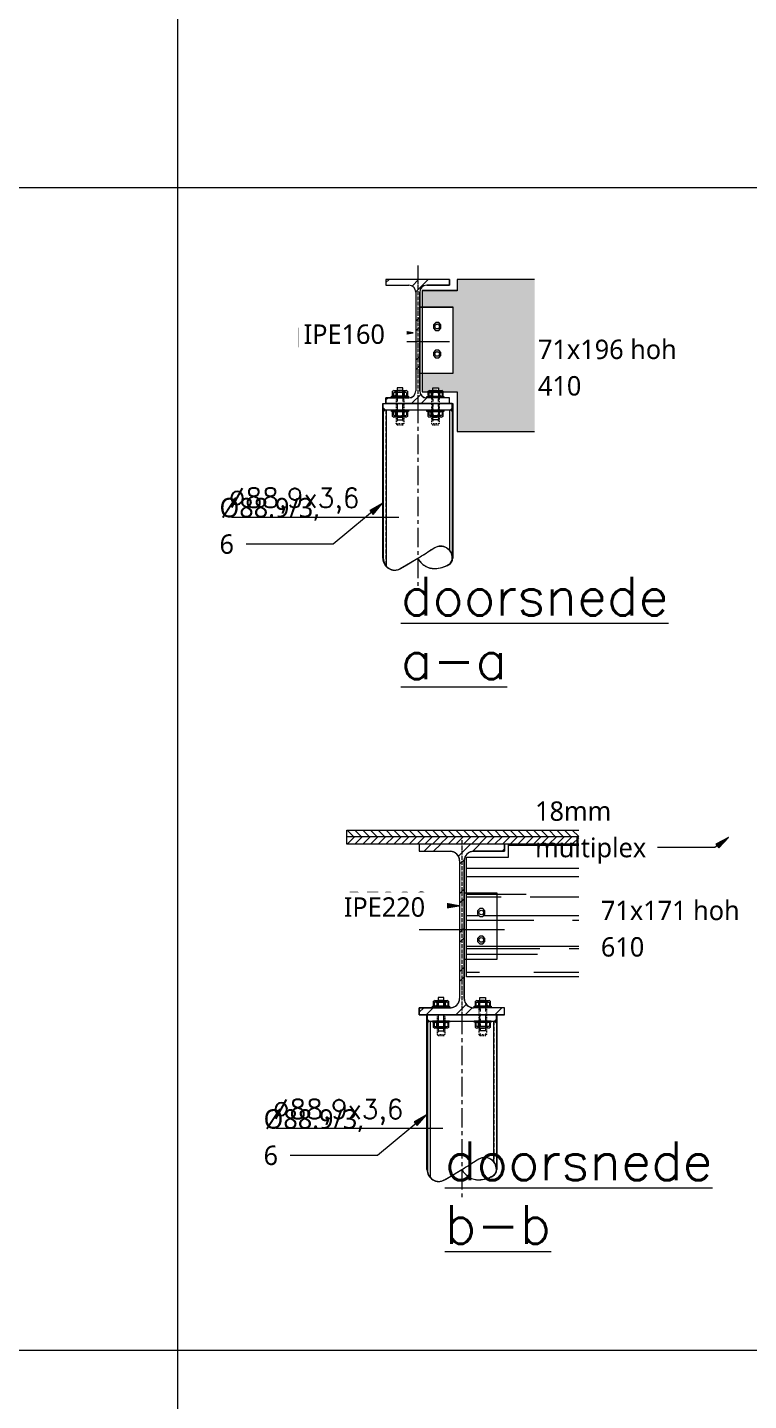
# Model space of a CAD drawing. Header units: millimetres. Extents: x -14163 to 55687, y -143 to 37302.
# Drawn here: x 22237 to 23166, y 31343 to 33113 of the extents above; entities that cross this region are included whole.
import ezdxf

# ---------------------------------------------------------------- set-up
doc = ezdxf.new("R2010")
doc.units = ezdxf.units.MM
for name, pattern in [('Dash', [6.35, 3.175, -3.175]), ('IMPORT-CENTER _3_', [1016, 635, -127, 127, -127]), ('IMPORT-HIDDEN _3_', [190.5, 127, -63.5]), ('MV_hartlijn_staal', [6.6, 5, -0.8, 0, -0.8]), ('Streep 1_1', [2, 1, -1])]:
    doc.linetypes.add(name, pattern=pattern)
for name, color, linetype, lineweight in [('A-DETL', 90, 'Continuous', 13), ('A-DETL-GENF', 92, 'Continuous', 18), ('A-DETL-GENF-HDLN', 1, 'Dash', 18), ('A-DETL-IDEN', 3, 'Continuous', 18), ('ARCERING', 55, 'Continuous', 13), ('AS', 1, 'IMPORT-CENTER _3_', 13), ('doorbraakdetails_dwg', 8, 'Continuous', 13), ('G-ANNO-TEXT', 231, 'Continuous', 13), ('MAATVOERING', 1, 'Continuous', 13), ('STAAL', 2, 'Continuous', 13), ('STEEL_OUTLINE', 2, 'Continuous', 13)]:
    doc.layers.add(name, color=color, linetype=linetype, lineweight=lineweight)
doc.styles.add('RomanS', font='romans__.ttf', dxfattribs={"height": 635})
doc.styles.add('RomanS_1', font='romans__.ttf', dxfattribs={"height": 1270})
doc.styles.add('Segoe UI_3', font='segoeui.ttf', dxfattribs={"height": 25})

# ---------------------------------------------------------------- blocks, each defined once
blk = doc.blocks.new('doorbraakdetails_dwg_IPE160-V14-Details Constructie')
at = {"layer": 'STEEL_OUTLINE'}
for centre, start, end in [((-58.42, -83.312), 360, 90), ((58.42, -83.312), 90, 180), ((-58.42, -729.488), 270, 0), ((58.42, -729.488), 180, 270)]:
    blk.add_arc(centre, 45.72, start, end, dxfattribs=at)
blk = doc.blocks.new('doorbraakdetails_dwg_MOERPLAT-5098699-Details Constructie')
at = {"layer": 'STAAL', "flags": 128}
blk.add_lwpolyline([(-60, 25), (-60, -25), (-25, -63), (25, -63), (60, -25), (60, 25), (25, 63), (-25, 63)], close=True, dxfattribs=at)
at = {"layer": 'STAAL'}
blk.add_circle((0, 0), 38.1, dxfattribs=at)
blk = doc.blocks.new('doorbraakdetails_dwg_MOER-5098697-Details Constructie')
at = {"layer": 'ARCERING', "color": 2}
for p, q in [((-5.1, 3.7), (-5.1, 0.3)), ((-3.8, 4.1), (3.8, 4.1)), ((-3.8, 0), (3.8, 0)), ((-2.5, 3.7), (-2.5, 0.3)), ((2.5, 3.7), (2.5, 0.3)), ((5.1, 3.7), (5.1, 0.3))]:
    blk.add_line(p, q, dxfattribs=at)
for centre, radius, start, end in [((-3.8, 1.4), 2.66, 61.4929, 118.5071), ((-3.8, 2.7), 2.66, 241.4929, 298.5071), ((0, -6.1), 10.2, 75.5225, 104.4775), ((0, 10.2), 10.2, 255.5225, 284.4775), ((3.8, 1.4), 2.66, 61.4929, 118.5071), ((3.8, 2.7), 2.66, 241.4929, 298.5071)]:
    blk.add_arc(centre, radius, start, end, dxfattribs=at)
blk = doc.blocks.new('doorbraakdetails_dwg_MOER_BOUT_MOER10_1OP10-5098703-Details Constructie')
at = {"layer": 'MAATVOERING', "color": 2}
blk.add_line((114, -2), (114, 349), dxfattribs=at)
at = {"layer": 'MAATVOERING', "color": 2, "flags": 128}
for points in [[(114, 474), (114, 694), (-8, 694), (-8, 474)], [(-8, 349), (-8, -2), (114, -2)]]:
    blk.add_lwpolyline(points, dxfattribs=at)
at = {"xscale": 28.125, "yscale": 28.125, "zscale": 28.125}
for p in [(53, 481), (53, 86)]:
    blk.add_blockref('doorbraakdetails_dwg_MOER-5098697-Details Constructie', p, dxfattribs=at)
blk = doc.blocks.new('doorbraakdetails_dwg_MOER_BOUT_MOER10_1OP10-5098704-Details Constructie')
at = {"layer": 'MAATVOERING', "color": 2}
blk.add_line((114, -2), (114, 349), dxfattribs=at)
at = {"layer": 'MAATVOERING', "color": 2, "flags": 128}
for points in [[(114, 474), (114, 694), (-8, 694), (-8, 474)], [(-8, 349), (-8, -2), (114, -2)]]:
    blk.add_lwpolyline(points, dxfattribs=at)
at = {"xscale": 28.125, "yscale": 28.125, "zscale": 28.125}
for p in [(53, 481), (53, 86)]:
    blk.add_blockref('doorbraakdetails_dwg_MOER-5098697-Details Constructie', p, dxfattribs=at)
blk = doc.blocks.new('doorbraakdetails_dwg_MOER-5098705-Details Constructie')
at = {"layer": 'ARCERING', "color": 2}
for p, q in [((-5.1, 3.7), (-5.1, 0.3)), ((-3.8, 4.1), (3.8, 4.1)), ((-3.8, 0), (3.8, 0)), ((-2.5, 3.7), (-2.5, 0.3)), ((2.5, 3.7), (2.5, 0.3)), ((5.1, 3.7), (5.1, 0.3))]:
    blk.add_line(p, q, dxfattribs=at)
for centre, radius, start, end in [((-3.8, 1.4), 2.66, 61.4929, 118.5071), ((-3.8, 2.7), 2.66, 241.4929, 298.5071), ((0, -6.1), 10.2, 75.5225, 104.4775), ((0, 10.2), 10.2, 255.5225, 284.4775), ((3.8, 1.4), 2.66, 61.4929, 118.5071), ((3.8, 2.7), 2.66, 241.4929, 298.5071)]:
    blk.add_arc(centre, radius, start, end, dxfattribs=at)
blk = doc.blocks.new('doorbraakdetails_dwg-4168051-Details Constructie')
at = {"layer": 'ARCERING'}
h = blk.add_hatch(color=8, dxfattribs=at)
h.paths.add_polyline_path([(209279, 146815), (209279, 147211), (211541, 147211), (211541, 147744), (210533, 147744), (210533, 149899), (211541, 149899), (211541, 150063), (211433, 150063), (211419, 150098), (211414, 150135), (211414, 150571), (211419, 150608), (211433, 150643), (211541, 150643), (211541, 151794), (207868, 151794), (207868, 146815), (208404, 146815)])
h.paths.add_polyline_path([(193651, 146815), (193651, 151794), (191122, 151794), (191122, 151428), (189977, 151428), (189977, 150881), (190985, 150881), (190985, 148726), (189977, 148726), (189977, 148119), (190317, 148119), (190317, 148247), (190500, 148247), (190500, 148119), (191122, 148119), (191122, 146815)])
at = {"layer": 'STAAL'}
for points in [[(188684, 147526), (188785, 147526), (188684, 147627)], [(188684, 147426), (188785, 147526), (188684, 147526)], [(190868, 147526), (190970, 147526), (190970, 147627)], [(190970, 147426), (190970, 147526), (190868, 147526)], [(190127, 127513), (190229, 127513), (190127, 127614)], [(190127, 127412), (190229, 127513), (190127, 127513)], [(192312, 127513), (192413, 127513), (192413, 127614)], [(192413, 127412), (192413, 127513), (192312, 127513)]]:
    blk.add_hatch(color=256, dxfattribs=at).paths.add_polyline_path(points)
at = {"color": 250, "lineweight": 13}
for p, q in [((183736, 144018), (189209, 144018)), ((185179, 124005), (190653, 124005))]:
    blk.add_line(p, q, dxfattribs=at)
at = {"layer": 'ARCERING'}
for p, q in [((192801, 133272), (195094, 133272)), ((191420, 132523), (195094, 132523)), ((191420, 132243), (195094, 132243)), ((193510, 131583), (195094, 131583)), ((191420, 130973), (191829, 130973)), ((194894, 130821), (195094, 130821)), ((194780, 129894), (195094, 129894)), ((191420, 129119), (191846, 129119)), ((193624, 129119), (195094, 129119))]:
    blk.add_line(p, q, dxfattribs=at)
at = {"layer": 'ARCERING', "flags": 128}
for points in [[(191420, 131672), (192428, 131672), (193370, 131672)], [(191420, 131583), (192428, 131583), (192558, 131583)], [(191420, 130821), (192428, 130821), (193624, 130821)], [(191984, 130973), (192428, 130973), (195094, 130973)], [(191420, 129970), (192428, 129970), (195094, 129970)], [(191420, 129894), (192428, 129894), (193828, 129894)], [(191420, 129703), (192428, 129703), (193751, 129703)]]:
    blk.add_lwpolyline(points, dxfattribs=at)
at = {"layer": 'AS'}
for p, q in [((189827, 152257), (189827, 151794)), ((189827, 147730), (189827, 141636)), ((191270, 127717), (191270, 121622))]:
    blk.add_line(p, q, dxfattribs=at)
at = {"layer": 'MAATVOERING'}
for p, q in [((181974, 2540), (181974, 168272)), ((165218, 154801), (202783, 154801)), ((116232, 116744), (210804, 116744))]:
    blk.add_line(p, q, dxfattribs=at)
at = {"layer": 'MAATVOERING', "color": 2}
for p, q in [((190683, 127193), (190683, 127717)), ((191857, 127193), (191857, 127717))]:
    blk.add_line(p, q, dxfattribs=at)
at = {"layer": 'MAATVOERING', "color": 2, "flags": 128}
for points in [[(190683, 127950), (190683, 128290), (190491, 128290), (190491, 127950)], [(191857, 127950), (191857, 128290), (192049, 128290), (192049, 127950)], [(190491, 127717), (190491, 127193), (190683, 127193)], [(192049, 127717), (192049, 127193), (191857, 127193)]]:
    blk.add_lwpolyline(points, dxfattribs=at)
at = {"layer": 'STAAL'}
for p, q in [((188684, 147526), (190970, 147526)), ((190127, 122655), (190127, 127717)), ((192413, 127717), (192413, 122655)), ((190127, 127513), (192413, 127513))]:
    blk.add_line(p, q, dxfattribs=at)
at = {"layer": 'STAAL', "linetype": 'IMPORT-HIDDEN _3_'}
for p, q in [((188785, 147526), (188785, 142403)), ((190868, 147526), (190868, 142933)), ((190229, 127513), (190229, 122390)), ((192312, 127513), (192312, 122920))]:
    blk.add_line(p, q, dxfattribs=at)
at = {"layer": 'STAAL', "flags": 128}
for points in [[(193651, 151794), (191122, 151794), (191122, 151428), (189977, 151428), (189977, 148119), (191122, 148119), (191122, 146815), (193651, 146815)], [(189890, 148726), (190985, 148726), (190985, 150881), (189890, 150881)], [(188684, 142668), (188684, 147730), (188785, 147730)], [(190868, 147730), (190970, 147730), (190970, 142668)], [(189252, 142327), (189462, 142450), (189827, 142668)], [(195094, 128961), (191420, 128961), (191420, 132882), (192801, 132882), (192801, 133305)], [(191345, 129543), (192428, 129543), (192428, 131698), (191345, 131698)]]:
    blk.add_lwpolyline(points, dxfattribs=at)
for points in [[(191787, 131121), (191787, 131019), (191856, 130944), (191957, 130944), (192026, 131019), (192026, 131121), (191957, 131196), (191856, 131196)], [(191787, 130222), (191787, 130121), (191856, 130046), (191957, 130046), (192026, 130121), (192026, 130222), (191957, 130297), (191856, 130297)]]:
    blk.add_lwpolyline(points, close=True, dxfattribs=at)
at = {"layer": 'STAAL'}
for centre in [(191907, 131070), (191907, 130172)]:
    blk.add_circle(centre, 76.2, dxfattribs=at)
for centre, radius, start, end in [((199046, 128441), 16946, 120.7262, 121.6485), ((190582, 142682), 380, 59.6891, 120.7262), ((190574, 142668), 396, 0, 59.6891), ((189079, 142668), 395, 180, 239), ((172613, 171326), 33431, 300.9918, 301.6485), ((190421, 142989), 675, 208.4242, 238.7351), ((190728, 142668), 242, 300.3109, 0), ((189066, 142646), 370, 239, 300.2254), ((190373, 142911), 584, 238.7351, 271.3931), ((190364, 143290), 962, 271.3931, 300.3109), ((174056, 151313), 33431, 300.9918, 301.6485), ((200489, 108428), 16946, 120.7262, 121.6485), ((192025, 122668), 380, 59.6891, 120.7262), ((192017, 122655), 396, 0, 59.6891), ((190523, 122655), 395, 180, 239), ((190509, 122633), 370, 239, 300.2254), ((176319, 146989), 28558, 300.2254, 300.7131), ((146234, 197632), 87463, 300.71312, 300.99181), ((191864, 122976), 675, 208.4242, 238.7351), ((191817, 122898), 584, 238.7351, 271.3931), ((191807, 123277), 962, 271.3931, 300.3109), ((192171, 122655), 242, 300.3109, 0)]:
    blk.add_arc(centre, radius, start, end, dxfattribs=at)
at = {"layer": 'STEEL_OUTLINE'}
for centre, start, end in [((190890, 132766), 70.0288, 90), ((191650, 132766), 90, 109.9712), ((190890, 132766), 25.0288, 64.9712), ((190890, 132766), 0, 19.9712), ((191650, 132766), 160.0288, 180), ((191650, 132766), 115.0288, 154.9712), ((190890, 128255), 295.0288, 334.9712), ((190890, 128255), 340.0288, 0), ((191650, 128255), 180, 199.9712), ((191650, 128255), 205.0288, 244.9712), ((190890, 128255), 270, 289.9712), ((191650, 128255), 250.0288, 270)]:
    blk.add_arc(centre, 305, start, end, dxfattribs=at)
for name, p, xscale, yscale, zscale in [('doorbraakdetails_dwg_IPE160-V14-Details Constructie', (189827, 151794), 5, 5, 5), ('doorbraakdetails_dwg_MOERPLAT-5098699-Details Constructie', (190463, 150253), 2, 2, 2), ('doorbraakdetails_dwg_MOERPLAT-5098699-Details Constructie', (190463, 149355), 2, 2, 2), ('doorbraakdetails_dwg_MOER_BOUT_MOER10_1OP10-5098703-Details Constructie', (189165, 147206), 1.5, 1.5, 1.5), ('doorbraakdetails_dwg_MOER-5098697-Details Constructie', (190587, 127955), 44.296875, 44.296875, 44.296875), ('doorbraakdetails_dwg_MOER-5098697-Details Constructie', (190587, 127333), 44.296875, 44.296875, 44.296875)]:
    blk.add_blockref(name, p, dxfattribs=dict(xscale=xscale, yscale=yscale, zscale=zscale))
at = {"extrusion": (0, 0, -1)}
for name, p, xscale, yscale, zscale in [('doorbraakdetails_dwg_MOER_BOUT_MOER10_1OP10-5098704-Details Constructie', (-190489, 147206), 1.5, 1.5, -1.5), ('doorbraakdetails_dwg_MOER-5098705-Details Constructie', (-191953, 127955), 44.296875, 44.296875, -44.296875), ('doorbraakdetails_dwg_MOER-5098705-Details Constructie', (-191953, 127333), 44.296875, 44.296875, -44.296875)]:
    blk.add_blockref(name, p, dxfattribs=dict(at, xscale=xscale, yscale=yscale, zscale=zscale))
at = {"layer": 'MAATVOERING', "color": 2, "char_height": 635, "attachment_point": 1, "line_spacing_factor": 0.983083, "style": 'RomanS'}
for s, insert, width in [('IPE160', (185836, 150210), 3982.38), ('∅88,9x3,6', (183643, 144961), 5760.91), ('IPE220', (187279, 131721), 3982.38), ('∅88,9x3,6', (185086, 124948), 5760.91)]:
    blk.add_mtext(s, dxfattribs=dict(at, insert=insert, width=width))
at = {"layer": 'MAATVOERING', "color": 6, "char_height": 1270, "width": 11898.77, "attachment_point": 1, "line_spacing_factor": 0.983083, "style": 'RomanS_1'}
for s, insert in [('\\Ldoorsnede\\Pa-a', (189271, 142063)), ('\\Ldoorsnede\\Pb-b', (190714, 123574))]:
    blk.add_mtext(s, dxfattribs=dict(at, insert=insert))
blk = doc.blocks.new('28 Staalprofielen- IPE_HEA_HEB 2d - IPE160-3530748-Details Constructie')
at = {"layer": 'A-DETL-GENF', "lineweight": 13}
h = blk.add_hatch(dxfattribs=at)
h.set_pattern_fill('FP_212', color=256, style=0, pattern_type=2)
h.set_pattern_definition([(45, (-22739.936, -32708.074), (-25.144717, 25.144717), []), (45, (-22739.936, -32669.974), (-25.144717, 25.144717), [])])
h.paths.add_polyline_path([(-41, -80), (41, -80), (41, -72.6), (11.5, -72.6), (9.2, -72.3), (7, -71.4), (5.1, -70), (3.7, -68.1), (2.8, -65.9), (2.5, -63.6), (2.5, 63.6), (2.8, 65.9), (3.7, 68.1), (5.1, 70), (7, 71.4), (9.2, 72.3), (11.5, 72.6), (41, 72.6), (41, 80), (-41, 80), (-41, 72.6), (-11.5, 72.6), (-9.2, 72.3), (-7, 71.4), (-5.1, 70), (-3.7, 68.1), (-2.8, 65.9), (-2.5, 63.6), (-2.5, -63.6), (-2.8, -65.9), (-3.7, -68.1), (-5.1, -70), (-7, -71.4), (-9.2, -72.3), (-11.5, -72.6), (-41, -72.6)])
at = {"layer": 'A-DETL-GENF'}
for p, q in [((41, 80), (-41, 80)), ((-41, 80), (-41, 72.6)), ((41, 80), (-41, 80)), ((-41, 80), (-41, 72.6)), ((-41, 72.6), (-11.5, 72.6)), ((-41, 72.6), (-11.5, 72.6)), ((11.5, 72.6), (41, 72.6)), ((41, 72.6), (11.5, 72.6)), ((41, 72.6), (41, 80)), ((41, 80), (41, 72.6)), ((-2.5, 63.6), (-2.5, -63.6)), ((-2.5, 63.6), (-2.5, -63.6)), ((2.5, -63.6), (2.5, 63.6)), ((2.5, 63.6), (2.5, -63.6)), ((-41, 0), (41, 0)), ((-11.5, -72.6), (-41, -72.6)), ((-41, -72.6), (-41, -80)), ((-41, -80), (-41, -72.6)), ((-41, -72.6), (-11.5, -72.6)), ((-41, -80), (41, -80)), ((41, -80), (-41, -80)), ((41, -72.6), (11.5, -72.6)), ((41, -72.6), (11.5, -72.6)), ((41, -80), (41, -72.6)), ((41, -80), (41, -72.6))]:
    blk.add_line(p, q, dxfattribs=at)
at = {"layer": 'A-DETL-GENF', "linetype": 'MV_hartlijn_staal', "lineweight": 13}
blk.add_line((0, 85), (0, -80), dxfattribs=at)
at = {"layer": 'A-DETL-GENF'}
for centre, start, end in [((-11.5, 63.6), 0, 90), ((-11.5, 63.6), 360, 90), ((11.5, 63.6), 90, 180), ((11.5, 63.6), 90, 180), ((-11.5, -63.6), 270, 0), ((-11.5, -63.6), 270, 0), ((11.5, -63.6), 180, 270), ((11.5, -63.6), 180, 270)]:
    blk.add_arc(centre, 9, start, end, dxfattribs=at)
blk = doc.blocks.new('00 bout_moer - M10-4299275-Details Constructie')
at = {"layer": 'A-DETL-GENF'}
for p, q in [((-9.5, 8.5), (-8.6, 9.5)), ((-9.5, 8.5), (-8.1, 5.4)), ((-9.5, -8.1), (-9.5, 8.5)), ((-8.1, 5.4), (-9.5, 2.4)), ((-9.5, 2.4), (-9.5, -2.4)), ((-8.6, 9.5), (-2.9, 9.5)), ((-8.1, 5.4), (-3.4, 5.4)), ((-3.4, 5.4), (-2, 8.5)), ((-2, 2.4), (-3.4, 5.4)), ((-2.9, 9.5), (-2, 8.5)), ((-2, 0), (-2, 10.9)), ((-2, 10.9), (0, 10.9)), ((-2, 8.5), (-2, 0)), ((-2, -2.4), (-2, 2.4)), ((0, 10.9), (0, -10.9)), ((15.4, -10.9), (15.4, 10.9)), ((15.4, 10.9), (17.4, 10.9)), ((17.4, 10.9), (17.4, 0)), ((17.4, 8.1), (18.4, 9.5)), ((17.4, 0), (17.4, 8.1)), ((17.4, 8.1), (18.8, 5.3)), ((18.8, 5.3), (17.4, 2.4)), ((17.4, 2.4), (17.4, -2.4)), ((17.4, -8.5), (17.4, 0)), ((17.4, 0), (17.4, -10.9)), ((18.4, 9.5), (24, 9.5)), ((23.5, 5.3), (18.8, 5.3)), ((23.5, 5.3), (24.9, 8.1)), ((24.9, 2.4), (23.5, 5.3)), ((24, 9.5), (24.9, 8.1)), ((24.9, 8.1), (24.9, -8.5)), ((24.9, -2.4), (24.9, 2.4)), ((-9.5, -2.4), (-8.1, -5.3)), ((-8.1, -5.3), (-9.5, -8.1)), ((-8.6, -9.5), (-9.5, -8.1)), ((-3, -9.5), (-8.6, -9.5)), ((-8.1, -5.3), (-3.4, -5.3)), ((-3.4, -5.3), (-2, -2.4)), ((-2, -8.1), (-3.4, -5.3)), ((-2, -8.1), (-3, -9.5)), ((-2, -10.9), (-2, 0)), ((-2, 0), (-2, -8.1)), ((0, -10.9), (-2, -10.9)), ((17.4, -10.9), (15.4, -10.9)), ((17.4, -2.4), (18.8, -5.4)), ((18.8, -5.4), (17.4, -8.5)), ((18.3, -9.5), (17.4, -8.5)), ((24, -9.5), (18.3, -9.5)), ((23.5, -5.4), (18.8, -5.4)), ((23.5, -5.4), (24.9, -2.4)), ((24.9, -8.5), (23.5, -5.4)), ((24.9, -8.5), (24, -9.5))]:
    blk.add_line(p, q, dxfattribs=at)
at = {"layer": 'A-DETL-GENF', "linetype": 'Streep 1_1', "lineweight": 13}
for p, q in [((0, 5), (33.1, 5)), ((35.1, 3.5), (33.1, 5)), ((33.1, -5), (33.1, 5)), ((35.1, 3.5), (35.1, -3.5)), ((0, -5), (33.1, -5)), ((35.1, -3.5), (33.1, -5))]:
    blk.add_line(p, q, dxfattribs=at)
at = {"layer": 'A-DETL-GENF-HDLN'}
for p, q in [((0, 5), (1.5, 3.5)), ((0, 5), (0, -5)), ((1.5, 3.5), (33.1, 3.5)), ((0, -5), (1.5, -3.5)), ((1.5, -3.5), (33.1, -3.5))]:
    blk.add_line(p, q, dxfattribs=at)
blk = doc.blocks.new('00 bout_moer - M10-4299276-Details Constructie')
at = {"layer": 'A-DETL-GENF'}
for p, q in [((-9.5, 8.5), (-8.6, 9.5)), ((-9.5, 8.5), (-8.1, 5.4)), ((-9.5, -8.1), (-9.5, 8.5)), ((-8.1, 5.4), (-9.5, 2.4)), ((-9.5, 2.4), (-9.5, -2.4)), ((-8.6, 9.5), (-2.9, 9.5)), ((-8.1, 5.4), (-3.4, 5.4)), ((-3.4, 5.4), (-2, 8.5)), ((-2, 2.4), (-3.4, 5.4)), ((-2.9, 9.5), (-2, 8.5)), ((-2, 0), (-2, 10.9)), ((-2, 10.9), (0, 10.9)), ((-2, 8.5), (-2, 0)), ((-2, -2.4), (-2, 2.4)), ((16.7, -10.9), (16.7, 10.9)), ((16.7, 10.9), (18.8, 10.9)), ((18.8, 10.9), (18.8, 0)), ((18.8, 8.1), (19.8, 9.5)), ((18.8, 0), (18.8, 8.1)), ((18.8, 8.1), (20.1, 5.3)), ((20.1, 5.3), (18.8, 2.4)), ((18.8, 2.4), (18.8, -2.4)), ((18.8, -8.5), (18.8, 0)), ((18.8, 0), (18.8, -10.9)), ((19.8, 9.5), (25.4, 9.5)), ((24.9, 5.3), (20.1, 5.3)), ((24.9, 5.3), (26.2, 8.1)), ((26.2, 2.4), (24.9, 5.3)), ((25.4, 9.5), (26.2, 8.1)), ((26.2, 8.1), (26.2, -8.5)), ((26.2, -2.4), (26.2, 2.4)), ((-9.5, -2.4), (-8.1, -5.3)), ((-8.1, -5.3), (-9.5, -8.1)), ((-8.6, -9.5), (-9.5, -8.1)), ((-3, -9.5), (-8.6, -9.5)), ((-8.1, -5.3), (-3.4, -5.3)), ((-3.4, -5.3), (-2, -2.4)), ((-2, -8.1), (-3.4, -5.3)), ((-2, -8.1), (-3, -9.5)), ((-2, -10.9), (-2, 0)), ((-2, 0), (-2, -8.1)), ((0, -10.9), (-2, -10.9)), ((18.8, -10.9), (16.7, -10.9)), ((18.8, -2.4), (20.1, -5.4)), ((20.1, -5.4), (18.8, -8.5)), ((19.7, -9.5), (18.8, -8.5)), ((25.3, -9.5), (19.7, -9.5)), ((24.9, -5.4), (20.1, -5.4)), ((24.9, -5.4), (26.2, -2.4)), ((26.2, -8.5), (24.9, -5.4)), ((26.2, -8.5), (25.3, -9.5))]:
    blk.add_line(p, q, dxfattribs=at)
at = {"layer": 'A-DETL-GENF', "linetype": 'Streep 1_1', "lineweight": 13}
for p, q in [((9.2, 5), (34.4, 5)), ((36.4, 3.5), (34.4, 5)), ((34.4, -5), (34.4, 5)), ((36.4, 3.5), (36.4, -3.5)), ((9.2, -5), (34.4, -5)), ((36.4, -3.5), (34.4, -5))]:
    blk.add_line(p, q, dxfattribs=at)
at = {"layer": 'A-DETL-GENF-HDLN'}
for p, q in [((9.2, 3.5), (34.4, 3.5)), ((9.2, -3.5), (34.4, -3.5))]:
    blk.add_line(p, q, dxfattribs=at)
blk = doc.blocks.new('28 Staalprofielen- IPE_HEA_HEB 2d - IPE220-3530742-Details Constructie')
at = {"layer": 'A-DETL-GENF', "lineweight": 13}
h = blk.add_hatch(dxfattribs=at)
h.set_pattern_fill('FP_214', color=256, style=0, pattern_type=2)
h.set_pattern_definition([(45, (-22796.758, -31950.156), (-25.144717, 25.144717), []), (45, (-22796.758, -31912.056), (-25.144717, 25.144717), [])])
h.paths.add_polyline_path([(55, -110), (55, -100.8), (15, -100.8), (11.8, -100.4), (9, -99.2), (6.5, -97.3), (4.6, -94.8), (3.4, -91.9), (3, -88.8), (3, 88.8), (3.4, 91.9), (4.6, 94.8), (6.5, 97.3), (9, 99.2), (11.8, 100.4), (15, 100.8), (55, 100.8), (55, 110), (-55, 110), (-55, 100.8), (-14.9, 100.8), (-11.8, 100.4), (-8.9, 99.2), (-6.5, 97.3), (-4.6, 94.8), (-3.4, 91.9), (-2.9, 88.8), (-2.9, -88.8), (-3.4, -91.9), (-4.6, -94.8), (-6.5, -97.3), (-8.9, -99.2), (-11.8, -100.4), (-14.9, -100.8), (-55, -100.8), (-55, -110)])
at = {"layer": 'A-DETL-GENF'}
for p, q in [((55, 110), (-55, 110)), ((-55, 110), (-55, 100.8)), ((55, 110), (-55, 110)), ((-55, 110), (-55, 100.8)), ((55, 100.8), (55, 110)), ((55, 110), (55, 100.8)), ((-55, 100.8), (-14.9, 100.8)), ((-55, 100.8), (-14.9, 100.8)), ((-2.9, 88.8), (-2.9, -88.8)), ((-2.9, 88.8), (-2.9, -88.8)), ((3, -88.8), (3, 88.8)), ((3, 88.8), (3, -88.8)), ((15, 100.8), (55, 100.8)), ((55, 100.8), (15, 100.8)), ((-55, 0), (55, 0)), ((-14.9, -100.8), (-55, -100.8)), ((-55, -100.8), (-55, -110)), ((-55, -110), (-55, -100.8)), ((-55, -100.8), (-14.9, -100.8)), ((55, -100.8), (15, -100.8)), ((55, -100.8), (15, -100.8)), ((55, -110), (55, -100.8)), ((55, -110), (55, -100.8)), ((-55, -110), (55, -110)), ((55, -110), (-55, -110))]:
    blk.add_line(p, q, dxfattribs=at)
at = {"layer": 'A-DETL-GENF', "linetype": 'MV_hartlijn_staal', "lineweight": 13}
blk.add_line((0, 115), (0, -110), dxfattribs=at)
at = {"layer": 'A-DETL-GENF'}
for centre, start, end in [((-14.9, 88.8), 0, 90), ((-14.9, 88.8), 360, 90), ((15, 88.8), 90, 180), ((15, 88.8), 90, 180), ((-14.9, -88.8), 270, 0), ((-14.9, -88.8), 270, 0), ((15, -88.8), 180, 270), ((15, -88.8), 180, 270)]:
    blk.add_arc(centre, 12, start, end, dxfattribs=at)
blk = doc.blocks.new('00 bout_moer - M10-V115-Details Constructie')
at = {"layer": 'A-DETL-GENF'}
for p, q in [((-9.5, 8.5), (-8.6, 9.5)), ((-9.5, 8.5), (-8.1, 5.4)), ((-9.5, -8.1), (-9.5, 8.5)), ((-8.1, 5.4), (-9.5, 2.4)), ((-9.5, 2.4), (-9.5, -2.4)), ((-8.6, 9.5), (-2.9, 9.5)), ((-8.1, 5.4), (-3.4, 5.4)), ((-3.4, 5.4), (-2, 8.5)), ((-2, 2.4), (-3.4, 5.4)), ((-2.9, 9.5), (-2, 8.5)), ((-2, 0), (-2, 10.9)), ((-2, 10.9), (0, 10.9)), ((-2, 8.5), (-2, 0)), ((-2, -2.4), (-2, 2.4)), ((0, 10.9), (0, -10.9)), ((16.7, -10.9), (16.7, 10.9)), ((16.7, 10.9), (18.8, 10.9)), ((18.8, 10.9), (18.8, 0)), ((18.8, 8.1), (19.8, 9.5)), ((18.8, 0), (18.8, 8.1)), ((18.8, 8.1), (20.1, 5.3)), ((20.1, 5.3), (18.8, 2.4)), ((18.8, 2.4), (18.8, -2.4)), ((18.8, -8.5), (18.8, 0)), ((18.8, 0), (18.8, -10.9)), ((19.8, 9.5), (25.4, 9.5)), ((24.9, 5.3), (20.1, 5.3)), ((24.9, 5.3), (26.2, 8.1)), ((26.2, 2.4), (24.9, 5.3)), ((25.4, 9.5), (26.2, 8.1)), ((26.2, 8.1), (26.2, -8.5)), ((26.2, -2.4), (26.2, 2.4)), ((-9.5, -2.4), (-8.1, -5.3)), ((-8.1, -5.3), (-9.5, -8.1)), ((-8.6, -9.5), (-9.5, -8.1)), ((-3, -9.5), (-8.6, -9.5)), ((-8.1, -5.3), (-3.4, -5.3)), ((-3.4, -5.3), (-2, -2.4)), ((-2, -8.1), (-3.4, -5.3)), ((-2, -8.1), (-3, -9.5)), ((-2, -10.9), (-2, 0)), ((-2, 0), (-2, -8.1)), ((0, -10.9), (-2, -10.9)), ((18.8, -10.9), (16.7, -10.9)), ((18.8, -2.4), (20.1, -5.4)), ((20.1, -5.4), (18.8, -8.5)), ((19.7, -9.5), (18.8, -8.5)), ((25.3, -9.5), (19.7, -9.5)), ((24.9, -5.4), (20.1, -5.4)), ((24.9, -5.4), (26.2, -2.4)), ((26.2, -8.5), (24.9, -5.4)), ((26.2, -8.5), (25.3, -9.5))]:
    blk.add_line(p, q, dxfattribs=at)
at = {"layer": 'A-DETL-GENF', "linetype": 'Streep 1_1', "lineweight": 13}
for p, q in [((0, 5), (34.4, 5)), ((36.4, 3.5), (34.4, 5)), ((34.4, -5), (34.4, 5)), ((36.4, 3.5), (36.4, -3.5)), ((0, -5), (34.4, -5)), ((36.4, -3.5), (34.4, -5))]:
    blk.add_line(p, q, dxfattribs=at)
at = {"layer": 'A-DETL-GENF-HDLN'}
for p, q in [((0, 5), (1.5, 3.5)), ((0, 5), (0, -5)), ((1.5, 3.5), (34.4, 3.5)), ((0, -5), (1.5, -3.5)), ((1.5, -3.5), (34.4, -3.5))]:
    blk.add_line(p, q, dxfattribs=at)

msp = doc.modelspace()

# ---------------------------------------------------------------- hatches: boundary and pattern name
at = {"layer": 'A-DETL-GENF', "lineweight": 13}
h = msp.add_hatch(dxfattribs=at)
h.set_pattern_fill('FP_130', color=254, style=0, pattern_type=2)
h.set_pattern_definition([(0, (0, 0), (0, 10), [100, 0]), (45, (0, 0), (10.0013183, 0), [14.142, -14.142]), (315, (0, 0), (10.0013183, 0), [14.142, -14.142])])
h.paths.add_polyline_path([(22741.8, 32060.2), (22947.3, 32060.2), (22947.3, 32078.2), (22648.5, 32078.2), (22648.5, 32060.2)])
at = {"layer": 'A-DETL-IDEN'}
for points in [[(22734.2, 32719.3), (22716.2, 32722.5), (22716.2, 32716.2)], [(22792.8, 31980.9), (22774.8, 31984.1), (22774.8, 31977.7)]]:
    msp.add_hatch(color=256, dxfattribs=at).paths.add_polyline_path(points)
at = {"layer": 'G-ANNO-TEXT'}
for points in [[(22694.2, 32499.3), (22678.3, 32490.2), (22682.3, 32485.3)], [(23140.2, 32068.6), (23123.9, 32060.4), (23127.7, 32055.4)], [(22751, 31711.3), (22735.1, 31702.3), (22739.2, 31697.4)]]:
    msp.add_hatch(color=7, dxfattribs=at).paths.add_polyline_path(points)

# ---------------------------------------------------------------- linework, layer by layer
at = {"layer": 'A-DETL', "lineweight": 18}
for p, q in [((22790.9, 32788.1), (22790.9, 32773.7)), ((22890.5, 32788.1), (22790.9, 32788.1)), ((22745.8, 32773.7), (22745.8, 32643.4)), ((22790.9, 32773.7), (22745.8, 32773.7)), ((22785.5, 32752.2), (22742.4, 32752.2)), ((22785.5, 32667.3), (22785.5, 32752.2)), ((22763, 32732.4), (22760.3, 32729.4)), ((22760.3, 32729.4), (22760.3, 32725.4)), ((22760.3, 32725.4), (22763, 32722.5)), ((22767, 32732.4), (22763, 32732.4)), ((22769.7, 32729.4), (22767, 32732.4)), ((22767, 32722.5), (22769.7, 32725.4)), ((22769.7, 32725.4), (22769.7, 32729.4)), ((22763, 32722.5), (22767, 32722.5)), ((22763, 32697), (22760.3, 32694.1)), ((22760.3, 32694.1), (22760.3, 32690.1)), ((22760.3, 32690.1), (22763, 32687.1)), ((22767, 32697), (22763, 32697)), ((22769.7, 32694.1), (22767, 32697)), ((22767, 32687.1), (22769.7, 32690.1)), ((22769.7, 32690.1), (22769.7, 32694.1)), ((22763, 32687.1), (22767, 32687.1)), ((22742.4, 32667.3), (22785.5, 32667.3)), ((22745.8, 32643.4), (22790.9, 32643.4)), ((22790.9, 32643.4), (22790.9, 32592.1)), ((22695.5, 32620.1), (22695.5, 32628.1)), ((22695.5, 32628.1), (22698.9, 32628.1)), ((22695.5, 32620.1), (22695.5, 32428.8)), ((22695.5, 32620.1), (22784.4, 32620.1)), ((22699.1, 32620.1), (22699.1, 32418.9)), ((22780.8, 32620.1), (22780.8, 32438.7)), ((22784.4, 32628.1), (22780.9, 32628.1)), ((22784.4, 32620.1), (22784.4, 32628.1)), ((22784.4, 32620.1), (22784.4, 32428.8)), ((22790.9, 32592.1), (22890.5, 32592.1)), ((22725.7, 32420.3), (22739.9, 32428.8)), ((22717.6, 32415.5), (22725.7, 32420.3)), ((22648.5, 32078.2), (22947.3, 32078.2)), ((22648.5, 32060.2), (22648.5, 32078.2)), ((22947.3, 32060.2), (22648.5, 32060.2)), ((22857, 32043.5), (22857, 32060.2)), ((22802.7, 31889.2), (22802.7, 32043.5)), ((22802.7, 32043.5), (22857, 32043.5)), ((22842.4, 31996.9), (22799.3, 31996.9)), ((22842.4, 31912), (22842.4, 31996.9)), ((22799.3, 31912), (22842.4, 31912)), ((22947.3, 31889.2), (22802.7, 31889.2)), ((22752.3, 31832.2), (22752.3, 31840.2)), ((22841.2, 31832.2), (22841.2, 31840.2)), ((22752.3, 31832.2), (22752.3, 31640.9)), ((22752.3, 31832.2), (22841.2, 31832.2)), ((22755.9, 31832.2), (22755.9, 31631)), ((22837.6, 31832.2), (22837.6, 31650.8)), ((22841.2, 31832.2), (22841.2, 31640.9)), ((22774.4, 31627.6), (22782.6, 31632.4)), ((22782.6, 31632.4), (22796.8, 31640.9))]:
    msp.add_line(p, q, dxfattribs=at)
for centre in [(22765, 32727.4), (22765, 32692.1)]:
    msp.add_circle(centre, 3, dxfattribs=at)
for centre, radius, start, end in [((23098.5, 31875.5), 659, 120.7262, 121.6485), ((22769.3, 32429.3), 14.8, 59.6891, 120.7262), ((22769, 32428.8), 15.4, 0, 59.6891), ((22710.9, 32428.8), 15.4, 180, 239), ((22070.5, 33543.3), 1300.1, 300.9918, 301.6485), ((22763, 32441.3), 26.3, 208.4242, 238.7351), ((22775, 32428.8), 9.42, 300.3109, 0), ((22710.3, 32427.9), 14.4, 239, 300.2254), ((22761.2, 32438.3), 22.7, 238.7351, 271.3931), ((22760.8, 32453), 37.4, 271.3931, 300.3109), ((22127.3, 32755.4), 1300.1, 300.9918, 301.6485), ((23155.3, 31087.6), 659, 120.7262, 121.6485), ((22826.1, 31641.4), 14.8, 59.6891, 120.7262), ((22825.8, 31640.9), 15.4, 0, 59.6891), ((22767.7, 31640.9), 15.4, 180, 239), ((22767.2, 31640), 14.4, 239, 300.2254), ((22819.9, 31653.4), 26.3, 208.4242, 238.7351), ((22818, 31650.3), 22.7, 238.7351, 271.3931), ((22817.7, 31665.1), 37.4, 271.3931, 300.3109), ((22831.8, 31640.9), 9.42, 300.3109, 0)]:
    msp.add_arc(centre, radius, start, end, dxfattribs=at)
at = {"layer": 'A-DETL-IDEN'}
for p, q in [((22734.2, 32719.3), (22698.1, 32719.3)), ((22734.2, 32719.3), (22716.2, 32722.5)), ((22716.2, 32722.5), (22716.2, 32716.2)), ((22716.2, 32716.2), (22734.2, 32719.3)), ((22792.8, 31980.9), (22774.8, 31984.1)), ((22774.8, 31984.1), (22774.8, 31977.7)), ((22792.8, 31980.9), (22749.9, 31980.9)), ((22774.8, 31977.7), (22792.8, 31980.9))]:
    msp.add_line(p, q, dxfattribs=at)
at = {"layer": 'G-ANNO-TEXT', "color": 250}
for p, q in [((22694.2, 32499.3), (22631.1, 32447)), ((22694.2, 32499.3), (22678.3, 32490.2)), ((22682.3, 32485.3), (22694.2, 32499.3)), ((22678.3, 32490.2), (22682.3, 32485.3)), ((22631.1, 32447), (22518.7, 32447)), ((23122.9, 32055.8), (23048.9, 32055.8)), ((23140.2, 32068.6), (23122.9, 32055.8)), ((23140.2, 32068.6), (23123.9, 32060.4)), ((23123.9, 32060.4), (23127.7, 32055.4)), ((23127.7, 32055.4), (23140.2, 32068.6)), ((22751, 31711.3), (22688, 31659.1)), ((22751, 31711.3), (22735.1, 31702.3)), ((22735.1, 31702.3), (22739.2, 31697.4)), ((22739.2, 31697.4), (22751, 31711.3)), ((22688, 31659.1), (22575.5, 31659.1))]:
    msp.add_line(p, q, dxfattribs=at)

# ---------------------------------------------------------------- block references
at = {"layer": 'A-DETL-GENF'}
for name, p in [('28 Staalprofielen- IPE_HEA_HEB 2d - IPE160-3530748-Details Constructie', (22739.9, 32708.1)), ('28 Staalprofielen- IPE_HEA_HEB 2d - IPE220-3530742-Details Constructie', (22796.8, 31950.2))]:
    msp.add_blockref(name, p, dxfattribs=at)
at = {"layer": 'A-DETL-GENF', "rotation": 269.9999999999995}
for name, p in [('00 bout_moer - M10-4299275-Details Constructie', (22717, 32635.5)), ('00 bout_moer - M10-4299275-Details Constructie', (22762.7, 32635.4)), ('00 bout_moer - M10-4299276-Details Constructie', (22769.9, 31849.4)), ('00 bout_moer - M10-V115-Details Constructie', (22823.7, 31849.4))]:
    msp.add_blockref(name, p, dxfattribs=at)
at = {"layer": 'doorbraakdetails_dwg', "color": 2, "xscale": 0.039370078740157, "yscale": 0.039370078740157, "zscale": 0.039370078740157}
msp.add_blockref('doorbraakdetails_dwg-4168051-Details Constructie', (15266.4, 26811.9), dxfattribs=at)

# ---------------------------------------------------------------- texts
at = {"layer": 'G-ANNO-TEXT', "color": 7, "char_height": 25, "attachment_point": 1, "style": 'Segoe UI_3'}
for s, insert, width in [('71x196 hoh ', (22894.8, 32710.5), 232.489), ('410', (22894.8, 32663.5), 69.747), ('Ø88.9/3,', (22484.5, 32506.5), 159.536), ('6', (22484.5, 32459.5), 23.249), ('18mm ', (22891.1, 32115.3), 132.278), ('multiplex', (22891.1, 32068.3), 173.165), ('71x171 hoh ', (22975.9, 31987.3), 232.489), ('610', (22975.9, 31940.3), 69.747), ('Ø88.9/3,', (22541.3, 31718.5), 159.536), ('6', (22541.3, 31671.6), 23.249)]:
    msp.add_mtext(s, dxfattribs=dict(at, insert=insert, width=width))

# ---------------------------------------------------------------- next in the draw order: texts
at = {"layer": 'A-DETL-IDEN', "lineweight": 13, "char_height": 25, "width": 126.667, "attachment_point": 1, "style": 'Segoe UI_3', "bg_fill": 3, "box_fill_scale": 1.25, "bg_fill_color": 9, "bg_fill_true_color": 13158600, "bg_fill_transparency": 0}
for s, insert in [('IPE160', (22592.9, 32730.1)), ('IPE220', (22644.7, 31991.7))]:
    msp.add_mtext(s, dxfattribs=dict(at, insert=insert))

doc.saveas('drawing.dxf')
